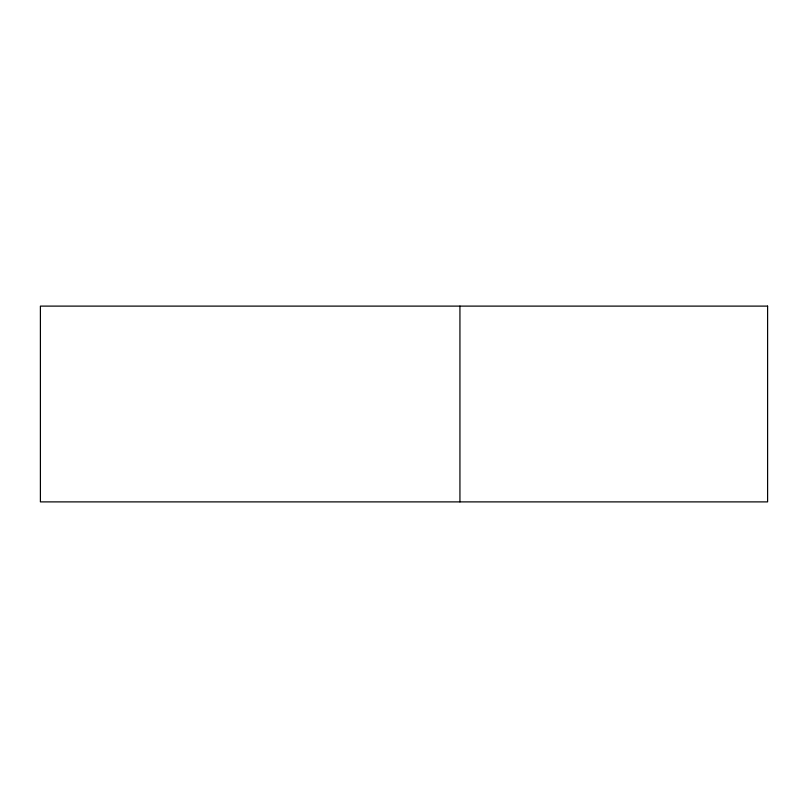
<?xml version="1.0" encoding="UTF-8"?>
<svg xmlns="http://www.w3.org/2000/svg" width="808" height="808" viewBox="0 0 808 808"><rect width="100%" height="100%" fill="white"/><g stroke="black" fill="none" stroke-linecap="round" stroke-linejoin="round"><path stroke-width="1.21" d="M459.934 306.111L459.934 501.889M767.6 306.111L40.4 306.111L40.4 501.889L767.6 501.889L767.6 306.111"/></g></svg>
